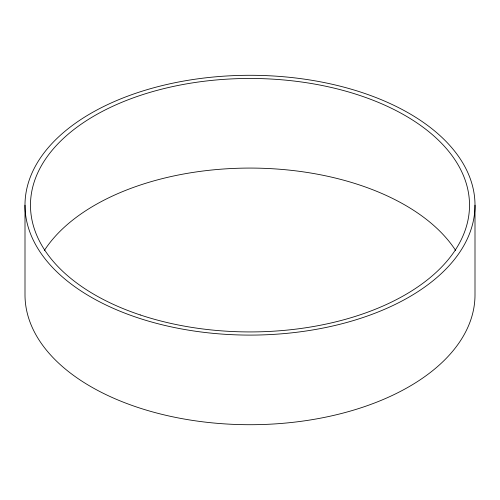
<?xml version="1.0" encoding="UTF-8"?>
<svg xmlns="http://www.w3.org/2000/svg" width="500" height="500" viewBox="0 0 500 500"><rect width="100%" height="100%" fill="white"/><g stroke="black" fill="none" stroke-linecap="round" stroke-linejoin="round"><path stroke-width="0.75" d="M475 205.194A225 129.9 0 0 1 137.5 317.694A225 129.9 0 0 1 137.5 92.694A225 129.9 0 0 1 475 205.194L475 294.806A225 129.9 0 0 1 250 424.712A225 129.9 0 0 1 25 294.806L25 205.194M44.387 250.425A219.513 126.731 0 0 1 250 168.075A219.513 126.731 0 0 1 455.613 250.425M140.244 314.95A219.513 126.731 0 0 0 469.513 205.194A219.513 126.731 0 0 0 140.244 95.438A219.513 126.731 0 0 0 140.244 314.95"/></g></svg>
